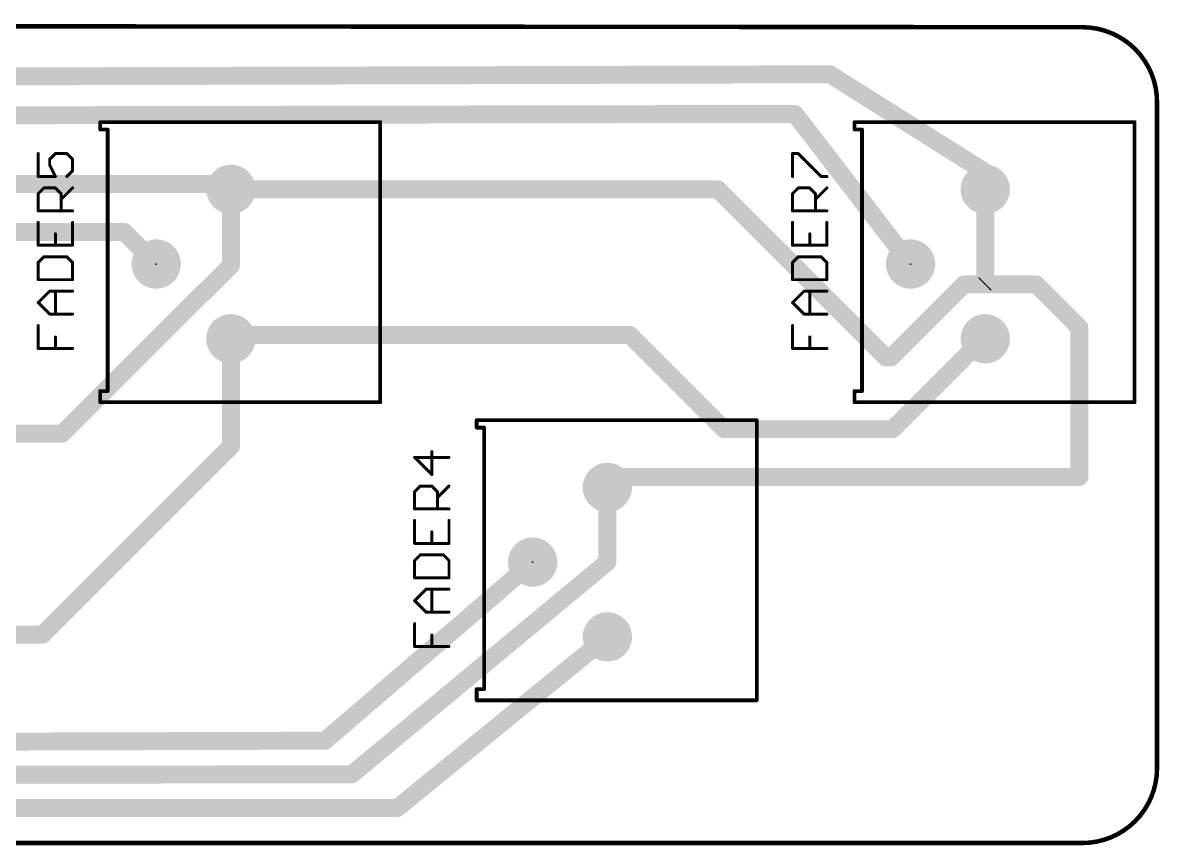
# Model space of a CAD drawing. Extents: x -0.1 to 94.1, y -0.1 to 27.9.
# Drawn here: x 55.4 to 94.06, y -0.08 to 27.89 of the extents above; entities that cross this region are included whole.
import ezdxf

# ---------------------------------------------------------------- set-up
doc = ezdxf.new("R2010")
doc.units = 0
for name, color, linetype in [('16', 175, 'CONTINUOUS'), ('17', 82, 'CONTINUOUS'), ('20', 7, 'CONTINUOUS'), ('21', 253, 'CONTINUOUS'), ('23', 7, 'CONTINUOUS')]:
    doc.layers.add(name, color=color, linetype=linetype)

# ---------------------------------------------------------------- blocks, each defined once
blk = doc.blocks.new('ROUNDP')
at = {"const_width": 0.5}
blk.add_lwpolyline([(0, -0.25, 1), (0, 0.25, 1), (0, -0.25)], format="xyb", dxfattribs=at)

msp = doc.modelspace()

# ---------------------------------------------------------------- linework, layer by layer
at = {"layer": '16', "const_width": 0.6096}
for points in [[(82.8548, 26.1366), (22.8782, 25.9842)], [(88.138, 22.8092), (82.8548, 26.1366)], [(24.892, 24.6888), (81.661, 24.7904)], [(81.661, 24.7904), (85.598, 19.685)], [(88.138, 22.8092), (88.138, 22.225)], [(37.2618, 22.4028), (62.3062, 22.4028)], [(62.3062, 22.4028), (62.484, 22.225)], [(62.484, 22.225), (62.484, 19.6342)], [(62.484, 22.225), (79.0448, 22.225)], [(79.0448, 22.225), (84.7598, 16.51)], [(88.138, 22.225), (88.138, 22.1996)], [(88.138, 22.225), (88.138, 19.0246)], [(36.6522, 20.7772), (58.8518, 20.7772)], [(58.8518, 20.7772), (59.944, 19.685)], [(62.484, 19.6342), (61.5442, 18.6944)], [(88.138, 19.0246), (88.1126, 18.9992)], [(61.5188, 18.6944), (56.7436, 13.9192)], [(61.5442, 18.6944), (61.5188, 18.6944)], [(84.9376, 16.51), (87.4268, 18.9992)], [(88.1126, 18.9992), (87.4268, 18.9992)], [(88.1126, 18.9992), (89.8652, 18.9992)], [(89.8652, 18.9992), (91.3384, 17.526)], [(91.3384, 17.526), (91.3384, 12.446)], [(63.1952, 17.272), (62.484, 16.5608)], [(62.484, 16.5608), (62.484, 17.145)], [(76.0476, 17.272), (63.1952, 17.272)], [(79.248, 14.0716), (76.0476, 17.272)], [(88.0618, 17.145), (84.9884, 14.0716)], [(88.138, 17.145), (88.0618, 17.145)], [(62.484, 16.5608), (62.484, 13.4874)], [(84.7598, 16.51), (84.9376, 16.51)], [(84.9884, 14.0716), (79.248, 14.0716)], [(56.7436, 13.9192), (51.5874, 13.9192)], [(62.484, 13.4874), (56.0832, 7.0866)], [(75.6412, 12.446), (75.2856, 12.0904)], [(75.2856, 12.0904), (75.2856, 9.5504)], [(91.3384, 12.446), (75.6412, 12.446)], [(65.6844, 3.4798), (72.7456, 9.5504)], [(75.2856, 9.5504), (66.5988, 2.3368)], [(56.0832, 7.0866), (49.9364, 7.0866)], [(68.1482, 1.1938), (75.2856, 7.0104)], [(13.4874, 3.3274), (65.6844, 3.4798)], [(7.6204, 2.2614), (66.5988, 2.3368)], [(4.572, 1.1684), (68.1482, 1.1938)]]:
    msp.add_lwpolyline(points, dxfattribs=at)
at = {"layer": '16', "const_width": 0.3048}
for points in [[(82.936, 26.2656, 1), (82.7736, 26.0076)], [(82.8552, 25.9842, 1), (82.8544, 26.289)], [(81.7817, 24.8835, 1), (81.5403, 24.6973)], [(81.6613, 24.638, 1), (81.6607, 24.9428)], [(88.2904, 22.8092, 1), (87.9856, 22.8092)], [(88.0568, 22.6802, 1), (88.2192, 22.9382)], [(62.414, 22.5106, 1), (62.1984, 22.295)], [(62.3062, 22.2504, 1), (62.3062, 22.5552)], [(62.6364, 22.225, 1), (62.3316, 22.225)], [(62.484, 22.3774, 1), (62.484, 22.0726)], [(62.3762, 22.1172, 1), (62.5918, 22.3328)], [(79.1526, 22.3328, 1), (78.937, 22.1172)], [(79.0448, 22.0726, 1), (79.0448, 22.3774)], [(88.2904, 22.225, 1), (87.9856, 22.225)], [(88.2904, 22.225, 1), (87.9856, 22.225)], [(87.9856, 22.225, 1), (88.2904, 22.225)], [(87.9856, 22.1996, 1), (88.2904, 22.1996)], [(58.9596, 20.885, 1), (58.744, 20.6694)], [(58.8518, 20.6248, 1), (58.8518, 20.9296)], [(59.8362, 19.5772, 1), (60.0518, 19.7928)], [(62.3316, 19.6342, 1), (62.6364, 19.6342)], [(62.5918, 19.5264, 1), (62.3762, 19.742)], [(85.4773, 19.5919, 1), (85.7187, 19.7781)], [(88.2458, 18.9168, 1), (88.0302, 19.1324)], [(61.5188, 18.8468, 1), (61.5188, 18.542)], [(61.4364, 18.8022, 1), (61.652, 18.5866)], [(61.6266, 18.5866, 1), (61.411, 18.8022)], [(61.5442, 18.542, 1), (61.5442, 18.8468)], [(87.4268, 19.1516, 1), (87.4268, 18.8468)], [(87.5346, 18.8914, 1), (87.319, 19.107)], [(88.0048, 19.107, 1), (88.2204, 18.8914)], [(88.1126, 19.1516, 1), (88.1126, 18.8468)], [(87.9856, 19.0246, 1), (88.2904, 19.0246)], [(88.1126, 18.8468, 1), (88.1126, 19.1516)], [(89.973, 19.107, 1), (89.7574, 18.8914)], [(89.8652, 18.8468, 1), (89.8652, 19.1516)], [(91.4908, 17.526, 1), (91.186, 17.526)], [(91.2306, 17.4182, 1), (91.4462, 17.6338)], [(62.6364, 17.145, 1), (62.3316, 17.145)], [(63.1952, 17.4244, 1), (63.1952, 17.1196)], [(63.303, 17.1642, 1), (63.0874, 17.3798)], [(76.1554, 17.3798, 1), (75.9398, 17.1642)], [(76.0476, 17.1196, 1), (76.0476, 17.4244)], [(88.0618, 17.2974, 1), (88.0618, 16.9926)], [(88.1696, 17.0372, 1), (87.954, 17.2528)], [(88.138, 16.9926, 1), (88.138, 17.2974)], [(62.3762, 16.6686, 1), (62.5918, 16.453)], [(62.6364, 16.5608, 1), (62.3316, 16.5608)], [(62.3316, 16.5608, 1), (62.6364, 16.5608)], [(84.7598, 16.6624, 1), (84.7598, 16.3576)], [(84.652, 16.4022, 1), (84.8676, 16.6178)], [(84.8298, 16.6178, 1), (85.0454, 16.4022)], [(84.9376, 16.3576, 1), (84.9376, 16.6624)], [(79.248, 14.224, 1), (79.248, 13.9192)], [(79.1402, 13.9638, 1), (79.3558, 14.1794)], [(84.8806, 14.1794, 1), (85.0962, 13.9638)], [(84.9884, 13.9192, 1), (84.9884, 14.224)], [(56.6358, 14.027, 1), (56.8514, 13.8114)], [(56.7436, 13.7668, 1), (56.7436, 14.0716)], [(62.3316, 13.4874, 1), (62.6364, 13.4874)], [(62.5918, 13.3796, 1), (62.3762, 13.5952)], [(75.438, 12.0904, 1), (75.1332, 12.0904)], [(75.6412, 12.5984, 1), (75.6412, 12.2936)], [(75.749, 12.3382, 1), (75.5334, 12.5538)], [(91.186, 12.446, 1), (91.4908, 12.446)], [(91.3384, 12.2936, 1), (91.3384, 12.5984)], [(75.1778, 12.1982, 1), (75.3934, 11.9826)], [(72.845, 9.4348, 1), (72.6462, 9.666)], [(75.1332, 9.5504, 1), (75.438, 9.5504)], [(75.383, 9.4332, 1), (75.1882, 9.6676)], [(55.9754, 7.1944, 1), (56.191, 6.9788)], [(56.0832, 6.9342, 1), (56.0832, 7.239)], [(75.3819, 6.8923, 1), (75.1893, 7.1285)], [(65.585, 3.5954, 1), (65.7838, 3.3642)], [(65.6848, 3.3274, 1), (65.684, 3.6322)], [(66.5014, 2.454, 1), (66.6962, 2.2196)], [(66.599, 2.1844, 1), (66.5986, 2.4892)], [(68.0519, 1.3119, 1), (68.2445, 1.0757)], [(68.1483, 1.0414, 1), (68.1481, 1.3462)]]:
    msp.add_lwpolyline(points, format="xyb", dxfattribs=at)
at = {"layer": '20', "const_width": 0.1524}
for points in [[(2.54, 27.813), (91.44, 27.7368)], [(93.98, 25.1968), (93.98, 2.54)], [(91.44, 0), (2.54, 0)]]:
    msp.add_lwpolyline(points, dxfattribs=at)
at = {"layer": '20'}
for points, const_width in [([(93.98, 25.1968, 0.4142), (91.44, 27.7368)], 0.1524), ([(91.44, 27.7749, 1), (91.44, 27.6987)], 0.0762), ([(91.44, 27.6987, 1), (91.44, 27.7749)], 0.0762), ([(94.0181, 25.1968, 1), (93.9419, 25.1968)], 0.0762), ([(93.9419, 25.1968, 1), (94.0181, 25.1968)], 0.0762), ([(91.44, 0, 0.4142), (93.98, 2.54)], 0.1524), ([(94.0181, 2.54, 1), (93.9419, 2.54)], 0.0762), ([(93.9419, 2.54, 1), (94.0181, 2.54)], 0.0762), ([(91.44, 0.0381, 1), (91.44, -0.0381)], 0.0762), ([(91.44, -0.0381, 1), (91.44, 0.0381)], 0.0762)]:
    msp.add_lwpolyline(points, format="xyb", dxfattribs=dict(at, const_width=const_width))
at = {"layer": '21'}
for points, const_width in [([(58.0708, 24.511, 1), (58.0072, 24.511)], 0.0635), ([(58.039, 24.5428, 1), (58.039, 24.4793)], 0.0635), ([(67.5958, 24.511, 1), (67.5323, 24.511)], 0.0635), ([(67.564, 24.4793, 1), (67.564, 24.5428)], 0.0635), ([(83.7248, 24.511, 1), (83.6612, 24.511)], 0.0635), ([(83.693, 24.5428, 1), (83.693, 24.4793)], 0.0635), ([(93.2498, 24.511, 1), (93.1863, 24.511)], 0.0635), ([(93.218, 24.4793, 1), (93.218, 24.5428)], 0.0635), ([(58.0072, 24.257, 1), (58.0708, 24.257)], 0.0635), ([(58.039, 24.2888, 1), (58.039, 24.2253)], 0.0635), ([(58.3248, 24.257, 1), (58.2612, 24.257)], 0.0635), ([(58.293, 24.2253, 1), (58.293, 24.2888)], 0.0635), ([(83.6612, 24.257, 1), (83.7248, 24.257)], 0.0635), ([(83.693, 24.2888, 1), (83.693, 24.2253)], 0.0635), ([(83.9788, 24.257, 1), (83.9153, 24.257)], 0.0635), ([(83.947, 24.2253, 1), (83.947, 24.2888)], 0.0635), ([(55.9552, 23.4414, 1), (55.9044, 23.4414)], 0.0508), ([(56.345, 23.2465, 1), (56.2942, 23.2465)], 0.0508), ([(56.3016, 23.2644, 1), (56.3376, 23.2285)], 0.0508), ([(56.5145, 23.4668, 1), (56.5145, 23.416)], 0.0508), ([(56.5325, 23.4234, 1), (56.4965, 23.4593)], 0.0508), ([(56.9223, 23.4593, 1), (56.8863, 23.4234)], 0.0508), ([(56.9043, 23.416, 1), (56.9043, 23.4668)], 0.0508), ([(57.1246, 23.2465, 1), (57.0738, 23.2465)], 0.0508), ([(57.0812, 23.2285, 1), (57.1172, 23.2644)], 0.0508), ([(81.6092, 23.4414, 1), (81.5584, 23.4414)], 0.0508), ([(81.5838, 23.4668, 1), (81.5838, 23.416)], 0.0508), ([(81.7967, 23.4593, 1), (81.7607, 23.4234)], 0.0508), ([(81.7787, 23.416, 1), (81.7787, 23.4668)], 0.0508), ([(56.3423, 23.0629, 1), (56.2969, 23.0402)], 0.0508), ([(56.2942, 23.0516, 1), (56.345, 23.0516)], 0.0508), ([(57.0738, 22.8567, 1), (57.1246, 22.8567)], 0.0508), ([(57.1172, 22.8387, 1), (57.0812, 22.8746)], 0.0508), ([(55.9298, 22.6872, 1), (55.9298, 22.6364)], 0.0508), ([(55.9044, 22.6618, 1), (55.9552, 22.6618)], 0.0508), ([(56.4918, 22.6504, 1), (56.5372, 22.6731)], 0.0508), ([(56.5145, 22.6364, 1), (56.5145, 22.6872)], 0.0508), ([(56.8863, 22.6797, 1), (56.9223, 22.6438)], 0.0508), ([(81.5584, 22.6618, 1), (81.6092, 22.6618)], 0.0508), ([(82.5583, 22.6872, 1), (82.5583, 22.6364)], 0.0508), ([(82.5403, 22.6438, 1), (82.5763, 22.6797)], 0.0508), ([(82.7532, 22.6364, 1), (82.7532, 22.6872)], 0.0508), ([(55.9552, 22.0771, 1), (55.9044, 22.0771)], 0.0508), ([(55.9118, 22.095, 1), (55.9478, 22.0591)], 0.0508), ([(56.1247, 22.2974, 1), (56.1247, 22.2466)], 0.0508), ([(56.1427, 22.254, 1), (56.1067, 22.2899)], 0.0508), ([(56.5325, 22.2899, 1), (56.4965, 22.254)], 0.0508), ([(56.5145, 22.2466, 1), (56.5145, 22.2974)], 0.0508), ([(56.7348, 22.0771, 1), (56.684, 22.0771)], 0.0508), ([(56.6914, 22.0591, 1), (56.7274, 22.095)], 0.0508), ([(57.1172, 22.254, 1), (57.0812, 22.2899)], 0.0508), ([(81.6092, 22.0771, 1), (81.5584, 22.0771)], 0.0508), ([(81.5658, 22.095, 1), (81.6018, 22.0591)], 0.0508), ([(81.7787, 22.2974, 1), (81.7787, 22.2466)], 0.0508), ([(81.7967, 22.254, 1), (81.7607, 22.2899)], 0.0508), ([(82.1865, 22.2899, 1), (82.1505, 22.254)], 0.0508), ([(82.1685, 22.2466, 1), (82.1685, 22.2974)], 0.0508), ([(82.3888, 22.0771, 1), (82.338, 22.0771)], 0.0508), ([(82.3454, 22.0591, 1), (82.3814, 22.095)], 0.0508), ([(82.7712, 22.254, 1), (82.7352, 22.2899)], 0.0508), ([(56.6914, 21.9001, 1), (56.7274, 21.8642)], 0.0508), ([(82.3454, 21.9001, 1), (82.3814, 21.8642)], 0.0508), ([(55.9298, 21.5178, 1), (55.9298, 21.467)], 0.0508), ([(55.9044, 21.4924, 1), (55.9552, 21.4924)], 0.0508), ([(56.684, 21.4924, 1), (56.7348, 21.4924)], 0.0508), ([(57.0992, 21.467, 1), (57.0992, 21.5178)], 0.0508), ([(81.5838, 21.5178, 1), (81.5838, 21.467)], 0.0508), ([(81.5584, 21.4924, 1), (81.6092, 21.4924)], 0.0508), ([(82.338, 21.4924, 1), (82.3888, 21.4924)], 0.0508), ([(82.7532, 21.467, 1), (82.7532, 21.5178)], 0.0508), ([(55.9552, 21.1026, 1), (55.9044, 21.1026)], 0.0508), ([(57.1246, 21.1026, 1), (57.0738, 21.1026)], 0.0508), ([(81.6092, 21.1026, 1), (81.5584, 21.1026)], 0.0508), ([(82.7786, 21.1026, 1), (82.7278, 21.1026)], 0.0508), ([(56.5399, 20.7128, 1), (56.4891, 20.7128)], 0.0508), ([(82.1939, 20.7128, 1), (82.1431, 20.7128)], 0.0508), ([(55.9298, 20.3484, 1), (55.9298, 20.2976)], 0.0508), ([(55.9044, 20.323, 1), (55.9552, 20.323)], 0.0508), ([(56.4891, 20.323, 1), (56.5399, 20.323)], 0.0508), ([(57.0738, 20.323, 1), (57.1246, 20.323)], 0.0508), ([(57.0992, 20.2976, 1), (57.0992, 20.3484)], 0.0508), ([(81.5838, 20.3484, 1), (81.5838, 20.2976)], 0.0508), ([(81.5584, 20.323, 1), (81.6092, 20.323)], 0.0508), ([(82.1431, 20.323, 1), (82.1939, 20.323)], 0.0508), ([(82.7278, 20.323, 1), (82.7786, 20.323)], 0.0508), ([(82.7532, 20.2976, 1), (82.7532, 20.3484)], 0.0508), ([(55.9118, 19.7563, 1), (55.9478, 19.7203)], 0.0508), ([(55.9552, 19.7383, 1), (55.9044, 19.7383)], 0.0508), ([(56.1247, 19.9586, 1), (56.1247, 19.9078)], 0.0508), ([(56.1427, 19.9152, 1), (56.1067, 19.9512)], 0.0508), ([(56.9223, 19.9512, 1), (56.8863, 19.9152)], 0.0508), ([(56.9043, 19.9078, 1), (56.9043, 19.9586)], 0.0508), ([(57.1246, 19.7383, 1), (57.0738, 19.7383)], 0.0508), ([(57.0812, 19.7203, 1), (57.1172, 19.7563)], 0.0508), ([(81.5658, 19.7563, 1), (81.6018, 19.7203)], 0.0508), ([(81.6092, 19.7383, 1), (81.5584, 19.7383)], 0.0508), ([(81.7787, 19.9586, 1), (81.7787, 19.9078)], 0.0508), ([(81.7967, 19.9152, 1), (81.7607, 19.9512)], 0.0508), ([(82.5763, 19.9512, 1), (82.5403, 19.9152)], 0.0508), ([(82.5583, 19.9078, 1), (82.5583, 19.9586)], 0.0508), ([(82.7786, 19.7383, 1), (82.7278, 19.7383)], 0.0508), ([(82.7352, 19.7203, 1), (82.7712, 19.7563)], 0.0508), ([(55.9298, 19.179, 1), (55.9298, 19.1282)], 0.0508), ([(55.9044, 19.1536, 1), (55.9552, 19.1536)], 0.0508), ([(57.0738, 19.1536, 1), (57.1246, 19.1536)], 0.0508), ([(57.0992, 19.1282, 1), (57.0992, 19.179)], 0.0508), ([(81.5838, 19.179, 1), (81.5838, 19.1282)], 0.0508), ([(81.5584, 19.1536, 1), (81.6092, 19.1536)], 0.0508), ([(82.7278, 19.1536, 1), (82.7786, 19.1536)], 0.0508), ([(82.7532, 19.1282, 1), (82.7532, 19.179)], 0.0508), ([(56.3196, 18.7892, 1), (56.3196, 18.7384)], 0.0508), ([(56.3376, 18.7458, 1), (56.3016, 18.7818)], 0.0508), ([(56.5399, 18.7638, 1), (56.4891, 18.7638)], 0.0508), ([(57.0992, 18.7384, 1), (57.0992, 18.7892)], 0.0508), ([(81.9736, 18.7892, 1), (81.9736, 18.7384)], 0.0508), ([(81.9916, 18.7458, 1), (81.9556, 18.7818)], 0.0508), ([(82.1939, 18.7638, 1), (82.1431, 18.7638)], 0.0508), ([(82.7532, 18.7384, 1), (82.7532, 18.7892)], 0.0508), ([(55.9478, 18.392, 1), (55.9118, 18.356)], 0.0508), ([(55.9118, 18.392, 1), (55.9478, 18.356)], 0.0508), ([(81.6018, 18.392, 1), (81.5658, 18.356)], 0.0508), ([(81.5658, 18.392, 1), (81.6018, 18.356)], 0.0508), ([(56.3196, 18.0096, 1), (56.3196, 17.9588)], 0.0508), ([(56.3016, 17.9662, 1), (56.3376, 18.0022)], 0.0508), ([(56.4891, 17.9842, 1), (56.5399, 17.9842)], 0.0508), ([(57.0992, 17.9588, 1), (57.0992, 18.0096)], 0.0508), ([(81.9736, 18.0096, 1), (81.9736, 17.9588)], 0.0508), ([(81.9556, 17.9662, 1), (81.9916, 18.0022)], 0.0508), ([(82.1431, 17.9842, 1), (82.1939, 17.9842)], 0.0508), ([(82.7532, 17.9588, 1), (82.7532, 18.0096)], 0.0508), ([(55.9552, 17.5944, 1), (55.9044, 17.5944)], 0.0508), ([(81.6092, 17.5944, 1), (81.5584, 17.5944)], 0.0508), ([(56.5399, 17.2046, 1), (56.4891, 17.2046)], 0.0508), ([(82.1939, 17.2046, 1), (82.1431, 17.2046)], 0.0508), ([(55.9298, 16.8402, 1), (55.9298, 16.7894)], 0.0508), ([(55.9044, 16.8148, 1), (55.9552, 16.8148)], 0.0508), ([(56.4891, 16.8148, 1), (56.5399, 16.8148)], 0.0508), ([(57.0992, 16.7894, 1), (57.0992, 16.8402)], 0.0508), ([(81.5838, 16.8402, 1), (81.5838, 16.7894)], 0.0508), ([(81.5584, 16.8148, 1), (81.6092, 16.8148)], 0.0508), ([(82.1431, 16.8148, 1), (82.1939, 16.8148)], 0.0508), ([(82.7532, 16.7894, 1), (82.7532, 16.8402)], 0.0508), ([(58.0708, 15.367, 1), (58.0072, 15.367)], 0.0635), ([(58.039, 15.3988, 1), (58.039, 15.3353)], 0.0635), ([(58.2612, 15.367, 1), (58.3248, 15.367)], 0.0635), ([(58.293, 15.3353, 1), (58.293, 15.3988)], 0.0635), ([(83.7248, 15.367, 1), (83.6612, 15.367)], 0.0635), ([(83.693, 15.3988, 1), (83.693, 15.3353)], 0.0635), ([(83.9153, 15.367, 1), (83.9788, 15.367)], 0.0635), ([(83.947, 15.3353, 1), (83.947, 15.3988)], 0.0635), ([(58.0072, 14.986, 1), (58.0708, 14.986)], 0.0635), ([(58.039, 15.0178, 1), (58.039, 14.9543)], 0.0635), ([(67.5323, 14.986, 1), (67.5958, 14.986)], 0.0635), ([(67.564, 14.9543, 1), (67.564, 15.0178)], 0.0635), ([(83.6612, 14.986, 1), (83.7248, 14.986)], 0.0635), ([(83.693, 15.0178, 1), (83.693, 14.9543)], 0.0635), ([(93.1863, 14.986, 1), (93.2498, 14.986)], 0.0635), ([(93.218, 14.9543, 1), (93.218, 15.0178)], 0.0635), ([(70.8406, 14.4082, 1), (70.8406, 14.3446)], 0.0635), ([(70.8724, 14.3764, 1), (70.8089, 14.3764)], 0.0635), ([(80.3974, 14.3764, 1), (80.3338, 14.3764)], 0.0635), ([(80.3656, 14.3446, 1), (80.3656, 14.4082)], 0.0635), ([(70.8406, 14.1542, 1), (70.8406, 14.0907)], 0.0635), ([(70.8089, 14.1224, 1), (70.8724, 14.1224)], 0.0635), ([(71.1264, 14.1224, 1), (71.0628, 14.1224)], 0.0635), ([(71.0946, 14.0907, 1), (71.0946, 14.1542)], 0.0635), ([(68.7314, 13.1373, 1), (68.7314, 13.0865)], 0.0508), ([(68.7494, 13.1298, 1), (68.7134, 13.0939)], 0.0508), ([(69.3415, 13.3068, 1), (69.2907, 13.3068)], 0.0508), ([(69.9008, 13.0865, 1), (69.9008, 13.1373)], 0.0508), ([(69.2907, 12.5272, 1), (69.3415, 12.5272)], 0.0508), ([(69.2981, 12.5092, 1), (69.3341, 12.5451)], 0.0508), ([(68.7568, 11.9425, 1), (68.706, 11.9425)], 0.0508), ([(68.7134, 11.9604, 1), (68.7494, 11.9245)], 0.0508), ([(68.9263, 12.1628, 1), (68.9263, 12.112)], 0.0508), ([(68.9443, 12.1194, 1), (68.9083, 12.1553)], 0.0508), ([(69.3341, 12.1553, 1), (69.2981, 12.1194)], 0.0508), ([(69.3161, 12.112, 1), (69.3161, 12.1628)], 0.0508), ([(69.5364, 11.9425, 1), (69.4856, 11.9425)], 0.0508), ([(69.493, 11.9245, 1), (69.529, 11.9604)], 0.0508), ([(69.9188, 12.1194, 1), (69.8828, 12.1553)], 0.0508), ([(69.493, 11.7655, 1), (69.529, 11.7296)], 0.0508), ([(68.7314, 11.3832, 1), (68.7314, 11.3324)], 0.0508), ([(68.706, 11.3578, 1), (68.7568, 11.3578)], 0.0508), ([(69.4856, 11.3578, 1), (69.5364, 11.3578)], 0.0508), ([(69.9008, 11.3324, 1), (69.9008, 11.3832)], 0.0508), ([(68.7568, 10.968, 1), (68.706, 10.968)], 0.0508), ([(69.9262, 10.968, 1), (69.8754, 10.968)], 0.0508), ([(69.3415, 10.5782, 1), (69.2907, 10.5782)], 0.0508), ([(68.7314, 10.2138, 1), (68.7314, 10.163)], 0.0508), ([(68.706, 10.1884, 1), (68.7568, 10.1884)], 0.0508), ([(69.2907, 10.1884, 1), (69.3415, 10.1884)], 0.0508), ([(69.8754, 10.1884, 1), (69.9262, 10.1884)], 0.0508), ([(69.9008, 10.163, 1), (69.9008, 10.2138)], 0.0508), ([(68.9263, 9.824, 1), (68.9263, 9.7732)], 0.0508), ([(68.9443, 9.7806, 1), (68.9083, 9.8166)], 0.0508), ([(69.7239, 9.8166, 1), (69.6879, 9.7806)], 0.0508), ([(69.7059, 9.7732, 1), (69.7059, 9.824)], 0.0508), ([(68.7134, 9.6217, 1), (68.7494, 9.5857)], 0.0508), ([(68.7568, 9.6037, 1), (68.706, 9.6037)], 0.0508), ([(69.9262, 9.6037, 1), (69.8754, 9.6037)], 0.0508), ([(69.8828, 9.5857, 1), (69.9188, 9.6217)], 0.0508), ([(68.7314, 9.0444, 1), (68.7314, 8.9936)], 0.0508), ([(68.706, 9.019, 1), (68.7568, 9.019)], 0.0508), ([(69.8754, 9.019, 1), (69.9262, 9.019)], 0.0508), ([(69.9008, 8.9936, 1), (69.9008, 9.0444)], 0.0508), ([(69.1212, 8.6546, 1), (69.1212, 8.6038)], 0.0508), ([(69.1392, 8.6112, 1), (69.1032, 8.6472)], 0.0508), ([(69.3415, 8.6292, 1), (69.2907, 8.6292)], 0.0508), ([(69.9008, 8.6038, 1), (69.9008, 8.6546)], 0.0508), ([(68.7494, 8.2574, 1), (68.7134, 8.2214)], 0.0508), ([(68.7134, 8.2574, 1), (68.7494, 8.2214)], 0.0508), ([(69.1212, 7.875, 1), (69.1212, 7.8242)], 0.0508), ([(69.1032, 7.8316, 1), (69.1392, 7.8676)], 0.0508), ([(69.2907, 7.8496, 1), (69.3415, 7.8496)], 0.0508), ([(69.9008, 7.8242, 1), (69.9008, 7.875)], 0.0508), ([(68.7568, 7.4598, 1), (68.706, 7.4598)], 0.0508), ([(69.3415, 7.07, 1), (69.2907, 7.07)], 0.0508), ([(68.7314, 6.7056, 1), (68.7314, 6.6548)], 0.0508), ([(68.706, 6.6802, 1), (68.7568, 6.6802)], 0.0508), ([(69.2907, 6.6802, 1), (69.3415, 6.6802)], 0.0508), ([(69.9008, 6.6548, 1), (69.9008, 6.7056)], 0.0508), ([(70.8724, 5.2324, 1), (70.8089, 5.2324)], 0.0635), ([(70.8406, 5.2641, 1), (70.8406, 5.2007)], 0.0635), ([(71.0628, 5.2324, 1), (71.1264, 5.2324)], 0.0635), ([(71.0946, 5.2007, 1), (71.0946, 5.2641)], 0.0635), ([(70.8406, 4.8831, 1), (70.8406, 4.8197)], 0.0635), ([(70.8089, 4.8514, 1), (70.8724, 4.8514)], 0.0635), ([(80.3338, 4.8514, 1), (80.3974, 4.8514)], 0.0635), ([(80.3656, 4.8197, 1), (80.3656, 4.8831)], 0.0635)]:
    msp.add_lwpolyline(points, format="xyb", dxfattribs=dict(at, const_width=const_width))
for points, const_width in [([(67.564, 24.511), (58.039, 24.511)], 0.127), ([(58.039, 24.257), (58.039, 24.511)], 0.127), ([(67.564, 14.986), (67.564, 24.511)], 0.127), ([(93.218, 24.511), (83.693, 24.511)], 0.127), ([(83.693, 24.257), (83.693, 24.511)], 0.127), ([(93.218, 14.986), (93.218, 24.511)], 0.127), ([(58.293, 24.257), (58.039, 24.257)], 0.127), ([(58.293, 15.367), (58.293, 24.257)], 0.127), ([(83.947, 24.257), (83.693, 24.257)], 0.127), ([(83.947, 15.367), (83.947, 24.257)], 0.127), ([(55.9298, 23.4414), (55.9298, 22.6618)], 0.1016), ([(56.3196, 23.2465), (56.5145, 23.4414)], 0.1016), ([(56.3196, 23.0516), (56.3196, 23.2465)], 0.1016), ([(56.5145, 23.4414), (56.9043, 23.4414)], 0.1016), ([(56.9043, 23.4414), (57.0992, 23.2465)], 0.1016), ([(57.0992, 23.2465), (57.0992, 22.8567)], 0.1016), ([(81.5838, 22.6618), (81.5838, 23.4414)], 0.1016), ([(81.5838, 23.4414), (81.7787, 23.4414)], 0.1016), ([(81.7787, 23.4414), (82.5583, 22.6618)], 0.1016), ([(56.5145, 22.6618), (56.3196, 23.0516)], 0.1016), ([(57.0992, 22.8567), (56.9043, 22.6618)], 0.1016), ([(55.9298, 22.6618), (56.5145, 22.6618)], 0.1016), ([(82.5583, 22.6618), (82.7532, 22.6618)], 0.1016), ([(55.9298, 22.0771), (56.1247, 22.272)], 0.1016), ([(55.9298, 21.4924), (55.9298, 22.0771)], 0.1016), ([(56.1247, 22.272), (56.5145, 22.272)], 0.1016), ([(56.5145, 22.272), (56.7094, 22.0771)], 0.1016), ([(56.7094, 21.8822), (57.0992, 22.272)], 0.1016), ([(56.7094, 22.0771), (56.7094, 21.4924)], 0.1016), ([(81.5838, 22.0771), (81.7787, 22.272)], 0.1016), ([(81.5838, 21.4924), (81.5838, 22.0771)], 0.1016), ([(81.7787, 22.272), (82.1685, 22.272)], 0.1016), ([(82.1685, 22.272), (82.3634, 22.0771)], 0.1016), ([(82.3634, 21.8822), (82.7532, 22.272)], 0.1016), ([(82.3634, 22.0771), (82.3634, 21.4924)], 0.1016), ([(57.0992, 21.4924), (55.9298, 21.4924)], 0.1016), ([(82.7532, 21.4924), (81.5838, 21.4924)], 0.1016), ([(55.9298, 21.1026), (55.9298, 20.323)], 0.1016), ([(57.0992, 20.323), (57.0992, 21.1026)], 0.1016), ([(81.5838, 21.1026), (81.5838, 20.323)], 0.1016), ([(82.7532, 20.323), (82.7532, 21.1026)], 0.1016), ([(56.5145, 20.323), (56.5145, 20.7128)], 0.1016), ([(82.1685, 20.323), (82.1685, 20.7128)], 0.1016), ([(55.9298, 20.323), (57.0992, 20.323)], 0.1016), ([(81.5838, 20.323), (82.7532, 20.323)], 0.1016), ([(56.1247, 19.9332), (55.9298, 19.7383)], 0.1016), ([(55.9298, 19.7383), (55.9298, 19.1536)], 0.1016), ([(56.9043, 19.9332), (56.1247, 19.9332)], 0.1016), ([(57.0992, 19.7383), (56.9043, 19.9332)], 0.1016), ([(57.0992, 19.1536), (57.0992, 19.7383)], 0.1016), ([(81.7787, 19.9332), (81.5838, 19.7383)], 0.1016), ([(81.5838, 19.7383), (81.5838, 19.1536)], 0.1016), ([(82.5583, 19.9332), (81.7787, 19.9332)], 0.1016), ([(82.7532, 19.7383), (82.5583, 19.9332)], 0.1016), ([(82.7532, 19.1536), (82.7532, 19.7383)], 0.1016), ([(55.9298, 19.1536), (57.0992, 19.1536)], 0.1016), ([(81.5838, 19.1536), (82.7532, 19.1536)], 0.1016), ([(55.9298, 18.374), (56.3196, 18.7638)], 0.1016), ([(56.3196, 18.7638), (57.0992, 18.7638)], 0.1016), ([(56.5145, 17.9842), (56.5145, 18.7638)], 0.1016), ([(81.5838, 18.374), (81.9736, 18.7638)], 0.1016), ([(81.9736, 18.7638), (82.7532, 18.7638)], 0.1016), ([(82.1685, 17.9842), (82.1685, 18.7638)], 0.1016), ([(56.3196, 17.9842), (55.9298, 18.374)], 0.1016), ([(81.9736, 17.9842), (81.5838, 18.374)], 0.1016), ([(57.0992, 17.9842), (56.3196, 17.9842)], 0.1016), ([(82.7532, 17.9842), (81.9736, 17.9842)], 0.1016), ([(55.9298, 16.8148), (55.9298, 17.5944)], 0.1016), ([(81.5838, 16.8148), (81.5838, 17.5944)], 0.1016), ([(56.5145, 16.8148), (56.5145, 17.2046)], 0.1016), ([(82.1685, 16.8148), (82.1685, 17.2046)], 0.1016), ([(57.0992, 16.8148), (55.9298, 16.8148)], 0.1016), ([(82.7532, 16.8148), (81.5838, 16.8148)], 0.1016), ([(58.039, 14.986), (58.039, 15.367)], 0.127), ([(58.039, 15.367), (58.293, 15.367)], 0.127), ([(83.693, 14.986), (83.693, 15.367)], 0.127), ([(83.693, 15.367), (83.947, 15.367)], 0.127), ([(58.039, 14.986), (67.564, 14.986)], 0.127), ([(83.693, 14.986), (93.218, 14.986)], 0.127), ([(80.3656, 14.3764), (70.8406, 14.3764)], 0.127), ([(70.8406, 14.1224), (70.8406, 14.3764)], 0.127), ([(80.3656, 4.8514), (80.3656, 14.3764)], 0.127), ([(71.0946, 14.1224), (70.8406, 14.1224)], 0.127), ([(71.0946, 5.2324), (71.0946, 14.1224)], 0.127), ([(69.9008, 13.1119), (68.7314, 13.1119)], 0.1016), ([(68.7314, 13.1119), (69.3161, 12.5272)], 0.1016), ([(69.3161, 12.5272), (69.3161, 13.3068)], 0.1016), ([(68.7314, 11.9425), (68.9263, 12.1374)], 0.1016), ([(68.7314, 11.3578), (68.7314, 11.9425)], 0.1016), ([(68.9263, 12.1374), (69.3161, 12.1374)], 0.1016), ([(69.3161, 12.1374), (69.511, 11.9425)], 0.1016), ([(69.511, 11.7476), (69.9008, 12.1374)], 0.1016), ([(69.511, 11.9425), (69.511, 11.3578)], 0.1016), ([(69.9008, 11.3578), (68.7314, 11.3578)], 0.1016), ([(68.7314, 10.968), (68.7314, 10.1884)], 0.1016), ([(69.9008, 10.1884), (69.9008, 10.968)], 0.1016), ([(69.3161, 10.1884), (69.3161, 10.5782)], 0.1016), ([(68.7314, 10.1884), (69.9008, 10.1884)], 0.1016), ([(68.9263, 9.7986), (68.7314, 9.6037)], 0.1016), ([(69.7059, 9.7986), (68.9263, 9.7986)], 0.1016), ([(69.9008, 9.6037), (69.7059, 9.7986)], 0.1016), ([(68.7314, 9.6037), (68.7314, 9.019)], 0.1016), ([(69.9008, 9.019), (69.9008, 9.6037)], 0.1016), ([(68.7314, 9.019), (69.9008, 9.019)], 0.1016), ([(68.7314, 8.2394), (69.1212, 8.6292)], 0.1016), ([(69.1212, 8.6292), (69.9008, 8.6292)], 0.1016), ([(69.3161, 7.8496), (69.3161, 8.6292)], 0.1016), ([(69.1212, 7.8496), (68.7314, 8.2394)], 0.1016), ([(69.9008, 7.8496), (69.1212, 7.8496)], 0.1016), ([(68.7314, 6.6802), (68.7314, 7.4598)], 0.1016), ([(69.3161, 6.6802), (69.3161, 7.07)], 0.1016), ([(69.9008, 6.6802), (68.7314, 6.6802)], 0.1016), ([(70.8406, 4.8514), (70.8406, 5.2324)], 0.127), ([(70.8406, 5.2324), (71.0946, 5.2324)], 0.127), ([(70.8406, 4.8514), (80.3656, 4.8514)], 0.127)]:
    msp.add_lwpolyline(points, dxfattribs=dict(at, const_width=const_width))
at = {"layer": '23'}
for p in [(59.944, 19.685), (85.598, 19.685), (72.7456, 9.5504)]:
    msp.add_point(p, dxfattribs=at)

# ---------------------------------------------------------------- block references
at = {"layer": '17', "xscale": 1.6764, "yscale": 1.6764, "rotation": 90}
for p in [(62.484, 22.225), (62.484, 22.225), (88.138, 22.225), (88.138, 22.225), (59.944, 19.685), (59.944, 19.685), (85.598, 19.685), (85.598, 19.685), (62.484, 17.145), (62.484, 17.145), (88.138, 17.145), (88.138, 17.145), (75.2856, 12.0904), (75.2856, 12.0904), (72.7456, 9.5504), (72.7456, 9.5504), (75.2856, 7.0104), (75.2856, 7.0104)]:
    msp.add_blockref('ROUNDP', p, dxfattribs=at)

doc.saveas('drawing.dxf')
